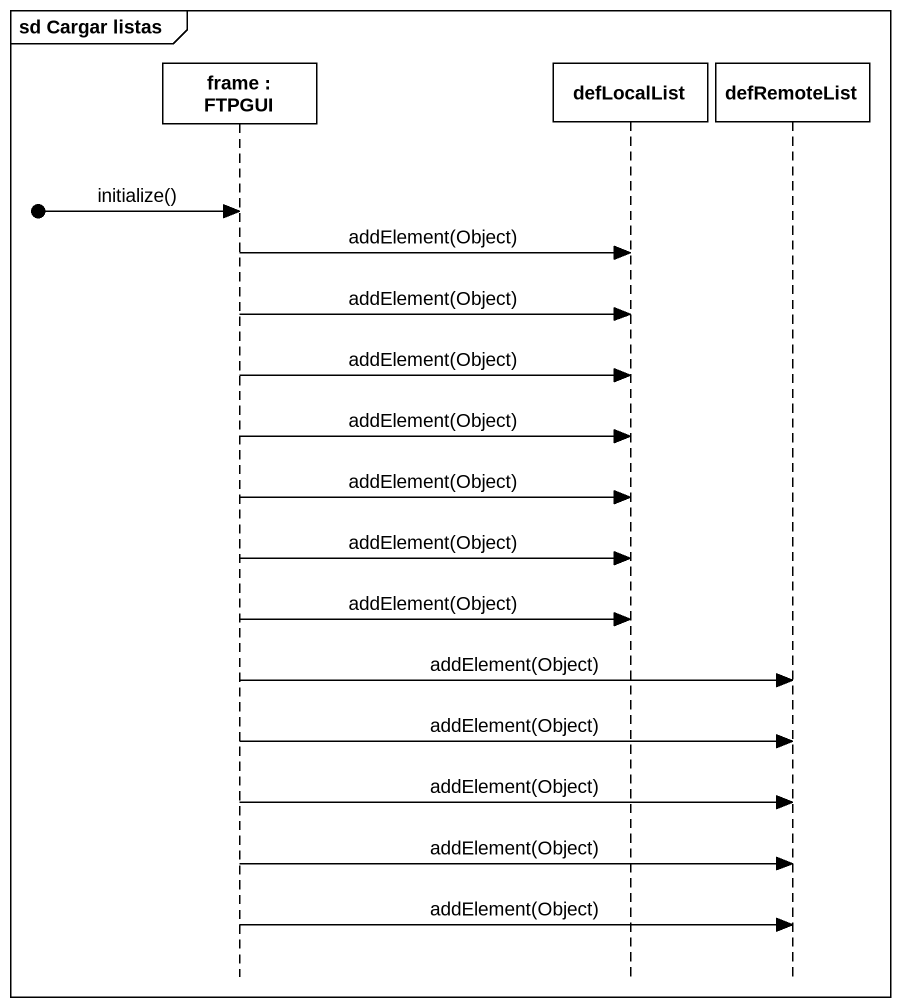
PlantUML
@startuml
mainframe sd Cargar listas
hide footbox
participant "frame : FTPGUI" as frame_
participant defLocalList
participant defRemoteList

[o-> frame_ : initialize()
frame_ -> defLocalList : addElement(Object)
frame_ -> defLocalList : addElement(Object)
frame_ -> defLocalList : addElement(Object)
frame_ -> defLocalList : addElement(Object)
frame_ -> defLocalList : addElement(Object)
frame_ -> defLocalList : addElement(Object)
frame_ -> defLocalList : addElement(Object)
frame_ -> defRemoteList : addElement(Object)
frame_ -> defRemoteList : addElement(Object)
frame_ -> defRemoteList : addElement(Object)
frame_ -> defRemoteList : addElement(Object)
frame_ -> defRemoteList : addElement(Object)
@enduml
